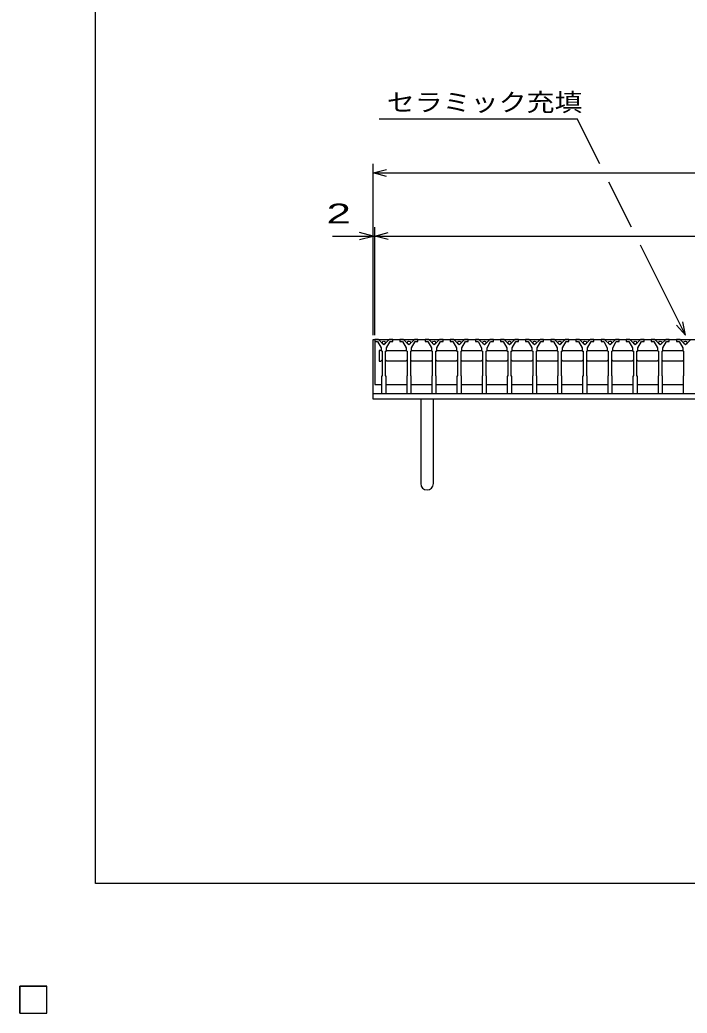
# Model space of a CAD drawing. Units: millimetres, scale not verified. Extents: x -1820 to 1724, y -1285 to 1059.
# Drawn here: x -1820 to -1079, y -1285 to -182 of the extents above; entities that cross this region are included whole.
import ezdxf
from ezdxf.enums import TextEntityAlignment as Align

# ---------------------------------------------------------------- set-up
doc = ezdxf.new("R2010")
doc.units = ezdxf.units.MM
doc.header["$LTSCALE"] = 10
for name, color, linetype, lineweight in [('0_2', 150, 'Continuous', 25), ('16', 3, 'Continuous', 25), ('17', 3, 'Continuous', 25), ('19', 6, 'Continuous', 25), ('22', 2, 'Continuous', 25)]:
    doc.layers.add(name, color=color, linetype=linetype, lineweight=lineweight)
doc.styles.add('ベクトル', font='')
doc.styles.get('ベクトル').set_extended_font_data('ベクトル')

msp = doc.modelspace()

# ---------------------------------------------------------------- linework, layer by layer
at = {"layer": '0_2'}
for p, q in [((-1736, -1141), (-1736, 1059)), ((1724, -1141), (-1736, -1141))]:
    msp.add_line(p, q, dxfattribs=at)
at = {"layer": '16'}
for p, q in [((-1426, -537), (-1426, -539)), ((-1422, -537), (-1426, -537)), ((-1426, -537), (-430, -537)), ((-1426, -537), (-1426, -587)), ((-1426, -539), (-1423, -539)), ((-1423, -539), (-1419, -546)), ((-1416, -543), (-1422, -537)), ((-1410, -537), (-1416, -543)), ((-1413, -546), (-1409, -539)), ((-1406, -537), (-1410, -537)), ((-1409, -539), (-1406, -539)), ((-1406, -539), (-1406, -537)), ((-1398.1, -537), (-1398.1, -539)), ((-1394.1, -537), (-1398.1, -537)), ((-1398.1, -539), (-1395.1, -539)), ((-1395.1, -539), (-1391.1, -546)), ((-1388.1, -543), (-1394.1, -537)), ((-1382.1, -537), (-1388.1, -543)), ((-1385.1, -546), (-1381.1, -539)), ((-1378.1, -537), (-1382.1, -537)), ((-1381.1, -539), (-1378.1, -539)), ((-1378.1, -539), (-1378.1, -537)), ((-1370.2, -537), (-1370.2, -539)), ((-1366.2, -537), (-1370.2, -537)), ((-1370.2, -539), (-1367.2, -539)), ((-1367.2, -539), (-1363.2, -546)), ((-1360.2, -543), (-1366.2, -537)), ((-1354.2, -537), (-1360.2, -543)), ((-1357.2, -546), (-1353.2, -539)), ((-1350.2, -537), (-1354.2, -537)), ((-1353.2, -539), (-1350.2, -539)), ((-1350.2, -539), (-1350.2, -537)), ((-1342.3, -537), (-1342.3, -539)), ((-1338.3, -537), (-1342.3, -537)), ((-1342.3, -539), (-1339.3, -539)), ((-1339.3, -539), (-1335.3, -546)), ((-1332.3, -543), (-1338.3, -537)), ((-1326.3, -537), (-1332.3, -543)), ((-1329.3, -546), (-1325.3, -539)), ((-1322.3, -537), (-1326.3, -537)), ((-1325.3, -539), (-1322.3, -539)), ((-1322.3, -539), (-1322.3, -537)), ((-1314.4, -537), (-1314.4, -539)), ((-1310.4, -537), (-1314.4, -537)), ((-1314.4, -539), (-1311.4, -539)), ((-1311.4, -539), (-1307.4, -546)), ((-1304.4, -543), (-1310.4, -537)), ((-1298.4, -537), (-1304.4, -543)), ((-1301.4, -546), (-1297.4, -539)), ((-1294.4, -537), (-1298.4, -537)), ((-1297.4, -539), (-1294.4, -539)), ((-1294.4, -539), (-1294.4, -537)), ((-1286.5, -537), (-1286.5, -539)), ((-1282.5, -537), (-1286.5, -537)), ((-1286.5, -539), (-1283.5, -539)), ((-1283.5, -539), (-1279.5, -546)), ((-1276.5, -543), (-1282.5, -537)), ((-1270.5, -537), (-1276.5, -543)), ((-1273.5, -546), (-1269.5, -539)), ((-1266.5, -537), (-1270.5, -537)), ((-1269.5, -539), (-1266.5, -539)), ((-1266.5, -539), (-1266.5, -537)), ((-1258.6, -537), (-1258.6, -539)), ((-1254.6, -537), (-1258.6, -537)), ((-1258.6, -539), (-1255.6, -539)), ((-1255.6, -539), (-1251.6, -546)), ((-1248.6, -543), (-1254.6, -537)), ((-1242.6, -537), (-1248.6, -543)), ((-1245.6, -546), (-1241.6, -539)), ((-1238.6, -537), (-1242.6, -537)), ((-1241.6, -539), (-1238.6, -539)), ((-1238.6, -539), (-1238.6, -537)), ((-1230.7, -537), (-1230.7, -539)), ((-1226.7, -537), (-1230.7, -537)), ((-1230.7, -539), (-1227.7, -539)), ((-1227.7, -539), (-1223.7, -546)), ((-1220.7, -543), (-1226.7, -537)), ((-1214.7, -537), (-1220.7, -543)), ((-1217.7, -546), (-1213.7, -539)), ((-1210.7, -537), (-1214.7, -537)), ((-1213.7, -539), (-1210.7, -539)), ((-1210.7, -539), (-1210.7, -537)), ((-1202.8, -537), (-1202.8, -539)), ((-1198.8, -537), (-1202.8, -537)), ((-1202.8, -539), (-1199.8, -539)), ((-1199.8, -539), (-1195.8, -546)), ((-1192.8, -543), (-1198.8, -537)), ((-1186.8, -537), (-1192.8, -543)), ((-1189.8, -546), (-1185.8, -539)), ((-1182.8, -537), (-1186.8, -537)), ((-1185.8, -539), (-1182.8, -539)), ((-1182.8, -539), (-1182.8, -537)), ((-1174.9, -537), (-1174.9, -539)), ((-1170.9, -537), (-1174.9, -537)), ((-1174.9, -539), (-1171.9, -539)), ((-1171.9, -539), (-1167.9, -546)), ((-1164.9, -543), (-1170.9, -537)), ((-1158.9, -537), (-1164.9, -543)), ((-1161.9, -546), (-1157.9, -539)), ((-1154.9, -537), (-1158.9, -537)), ((-1157.9, -539), (-1154.9, -539)), ((-1154.9, -539), (-1154.9, -537)), ((-1147, -537), (-1147, -539)), ((-1143, -537), (-1147, -537)), ((-1147, -539), (-1144, -539)), ((-1144, -539), (-1140, -546)), ((-1137, -543), (-1143, -537)), ((-1131, -537), (-1137, -543)), ((-1134, -546), (-1130, -539)), ((-1127, -537), (-1131, -537)), ((-1130, -539), (-1127, -539)), ((-1127, -539), (-1127, -537)), ((-1119.1, -537), (-1119.1, -539)), ((-1115.1, -537), (-1119.1, -537)), ((-1119.1, -539), (-1116.1, -539)), ((-1116.1, -539), (-1112.1, -546)), ((-1109.1, -543), (-1115.1, -537)), ((-1103.1, -537), (-1109.1, -543)), ((-1106.1, -546), (-1102.1, -539)), ((-1099.1, -537), (-1103.1, -537)), ((-1102.1, -539), (-1099.1, -539)), ((-1099.1, -539), (-1099.1, -537)), ((-1091.2, -537), (-1091.2, -539)), ((-1087.2, -537), (-1091.2, -537)), ((-1091.2, -539), (-1088.2, -539)), ((-1088.2, -539), (-1084.2, -546)), ((-1081.2, -543), (-1087.2, -537)), ((-1075.2, -537), (-1081.2, -543)), ((-1419, -546), (-1419, -549)), ((-1419, -549), (-1418, -550)), ((-1418, -550), (-1418, -577)), ((-1414, -550), (-1413, -549)), ((-1414, -577), (-1414, -550)), ((-1413.75, -550), (-1412.75, -549)), ((-1413, -549), (-1413, -546)), ((-1412.75, -549), (-1391.35, -549)), ((-1391.35, -549), (-1390.35, -550)), ((-1391.1, -546), (-1391.1, -549)), ((-1391.1, -549), (-1390.1, -550)), ((-1390.1, -550), (-1390.1, -577)), ((-1386.1, -550), (-1385.1, -549)), ((-1386.1, -577), (-1386.1, -550)), ((-1385.85, -550), (-1384.85, -549)), ((-1385.1, -549), (-1385.1, -546)), ((-1384.85, -549), (-1363.45, -549)), ((-1363.45, -549), (-1362.45, -550)), ((-1363.2, -546), (-1363.2, -549)), ((-1363.2, -549), (-1362.2, -550)), ((-1362.2, -550), (-1362.2, -577)), ((-1358.2, -550), (-1357.2, -549)), ((-1358.2, -577), (-1358.2, -550)), ((-1357.95, -550), (-1356.95, -549)), ((-1357.2, -549), (-1357.2, -546)), ((-1356.95, -549), (-1335.55, -549)), ((-1335.55, -549), (-1334.55, -550)), ((-1335.3, -546), (-1335.3, -549)), ((-1335.3, -549), (-1334.3, -550)), ((-1334.3, -550), (-1334.3, -577)), ((-1330.3, -550), (-1329.3, -549)), ((-1330.3, -577), (-1330.3, -550)), ((-1330.05, -550), (-1329.05, -549)), ((-1329.3, -549), (-1329.3, -546)), ((-1329.05, -549), (-1307.65, -549)), ((-1307.65, -549), (-1306.65, -550)), ((-1307.4, -546), (-1307.4, -549)), ((-1307.4, -549), (-1306.4, -550)), ((-1306.4, -550), (-1306.4, -577)), ((-1302.4, -550), (-1301.4, -549)), ((-1302.4, -577), (-1302.4, -550)), ((-1302.15, -550), (-1301.15, -549)), ((-1301.4, -549), (-1301.4, -546)), ((-1301.15, -549), (-1279.75, -549)), ((-1279.75, -549), (-1278.75, -550)), ((-1279.5, -546), (-1279.5, -549)), ((-1279.5, -549), (-1278.5, -550)), ((-1278.5, -550), (-1278.5, -577)), ((-1274.5, -550), (-1273.5, -549)), ((-1274.5, -577), (-1274.5, -550)), ((-1274.25, -550), (-1273.25, -549)), ((-1273.5, -549), (-1273.5, -546)), ((-1273.25, -549), (-1251.85, -549)), ((-1251.85, -549), (-1250.85, -550)), ((-1251.6, -546), (-1251.6, -549)), ((-1251.6, -549), (-1250.6, -550)), ((-1250.6, -550), (-1250.6, -577)), ((-1246.6, -550), (-1245.6, -549)), ((-1246.6, -577), (-1246.6, -550)), ((-1246.35, -550), (-1245.35, -549)), ((-1245.6, -549), (-1245.6, -546)), ((-1245.35, -549), (-1223.95, -549)), ((-1223.95, -549), (-1222.95, -550)), ((-1223.7, -546), (-1223.7, -549)), ((-1223.7, -549), (-1222.7, -550)), ((-1222.7, -550), (-1222.7, -577)), ((-1218.7, -550), (-1217.7, -549)), ((-1218.7, -577), (-1218.7, -550)), ((-1218.45, -550), (-1217.45, -549)), ((-1217.7, -549), (-1217.7, -546)), ((-1217.45, -549), (-1196.05, -549)), ((-1196.05, -549), (-1195.05, -550)), ((-1195.8, -546), (-1195.8, -549)), ((-1195.8, -549), (-1194.8, -550)), ((-1194.8, -550), (-1194.8, -577)), ((-1190.8, -550), (-1189.8, -549)), ((-1190.8, -577), (-1190.8, -550)), ((-1190.55, -550), (-1189.55, -549)), ((-1189.8, -549), (-1189.8, -546)), ((-1189.55, -549), (-1168.15, -549)), ((-1168.15, -549), (-1167.15, -550)), ((-1167.9, -546), (-1167.9, -549)), ((-1167.9, -549), (-1166.9, -550)), ((-1166.9, -550), (-1166.9, -577)), ((-1162.9, -550), (-1161.9, -549)), ((-1162.9, -577), (-1162.9, -550)), ((-1162.65, -550), (-1161.65, -549)), ((-1161.9, -549), (-1161.9, -546)), ((-1161.65, -549), (-1140.25, -549)), ((-1140.25, -549), (-1139.25, -550)), ((-1140, -546), (-1140, -549)), ((-1140, -549), (-1139, -550)), ((-1139, -550), (-1139, -577)), ((-1135, -550), (-1134, -549)), ((-1135, -577), (-1135, -550)), ((-1134.75, -550), (-1133.75, -549)), ((-1134, -549), (-1134, -546)), ((-1133.75, -549), (-1112.35, -549)), ((-1112.35, -549), (-1111.35, -550)), ((-1112.1, -546), (-1112.1, -549)), ((-1112.1, -549), (-1111.1, -550)), ((-1111.1, -550), (-1111.1, -577)), ((-1107.1, -550), (-1106.1, -549)), ((-1107.1, -577), (-1107.1, -550)), ((-1106.85, -550), (-1105.85, -549)), ((-1106.1, -549), (-1106.1, -546)), ((-1105.85, -549), (-1084.45, -549)), ((-1084.45, -549), (-1083.45, -550)), ((-1084.2, -546), (-1084.2, -549)), ((-1084.2, -549), (-1083.2, -550)), ((-1083.2, -550), (-1083.2, -577)), ((-1412.75, -561), (-1413.75, -560)), ((-1391.35, -561), (-1412.75, -561)), ((-1390.35, -560), (-1391.35, -561)), ((-1384.85, -561), (-1385.85, -560)), ((-1363.45, -561), (-1384.85, -561)), ((-1362.45, -560), (-1363.45, -561)), ((-1356.95, -561), (-1357.95, -560)), ((-1335.55, -561), (-1356.95, -561)), ((-1334.55, -560), (-1335.55, -561)), ((-1329.05, -561), (-1330.05, -560)), ((-1307.65, -561), (-1329.05, -561)), ((-1306.65, -560), (-1307.65, -561)), ((-1301.15, -561), (-1302.15, -560)), ((-1279.75, -561), (-1301.15, -561)), ((-1278.75, -560), (-1279.75, -561)), ((-1273.25, -561), (-1274.25, -560)), ((-1251.85, -561), (-1273.25, -561)), ((-1250.85, -560), (-1251.85, -561)), ((-1245.35, -561), (-1246.35, -560)), ((-1223.95, -561), (-1245.35, -561)), ((-1222.95, -560), (-1223.95, -561)), ((-1217.45, -561), (-1218.45, -560)), ((-1196.05, -561), (-1217.45, -561)), ((-1195.05, -560), (-1196.05, -561)), ((-1189.55, -561), (-1190.55, -560)), ((-1168.15, -561), (-1189.55, -561)), ((-1167.15, -560), (-1168.15, -561)), ((-1161.65, -561), (-1162.65, -560)), ((-1140.25, -561), (-1161.65, -561)), ((-1139.25, -560), (-1140.25, -561)), ((-1133.75, -561), (-1134.75, -560)), ((-1112.35, -561), (-1133.75, -561)), ((-1111.35, -560), (-1112.35, -561)), ((-1105.85, -561), (-1106.85, -560)), ((-1084.45, -561), (-1105.85, -561)), ((-1083.45, -560), (-1084.45, -561)), ((-1418, -577), (-1418.5, -578)), ((-1418.5, -578), (-1418.5, -597)), ((-1413.5, -578), (-1414, -577)), ((-1413.5, -597), (-1413.5, -578)), ((-1390.1, -577), (-1390.6, -578)), ((-1390.6, -578), (-1390.6, -597)), ((-1385.6, -578), (-1386.1, -577)), ((-1385.6, -597), (-1385.6, -578)), ((-1362.2, -577), (-1362.7, -578)), ((-1362.7, -578), (-1362.7, -597)), ((-1357.7, -578), (-1358.2, -577)), ((-1357.7, -597), (-1357.7, -578)), ((-1334.3, -577), (-1334.8, -578)), ((-1334.8, -578), (-1334.8, -597)), ((-1329.8, -578), (-1330.3, -577)), ((-1329.8, -597), (-1329.8, -578)), ((-1306.4, -577), (-1306.9, -578)), ((-1306.9, -578), (-1306.9, -597)), ((-1301.9, -578), (-1302.4, -577)), ((-1301.9, -597), (-1301.9, -578)), ((-1278.5, -577), (-1279, -578)), ((-1279, -578), (-1279, -597)), ((-1274, -578), (-1274.5, -577)), ((-1274, -597), (-1274, -578)), ((-1250.6, -577), (-1251.1, -578)), ((-1251.1, -578), (-1251.1, -597)), ((-1246.1, -578), (-1246.6, -577)), ((-1246.1, -597), (-1246.1, -578)), ((-1222.7, -577), (-1223.2, -578)), ((-1223.2, -578), (-1223.2, -597)), ((-1218.2, -578), (-1218.7, -577)), ((-1218.2, -597), (-1218.2, -578)), ((-1194.8, -577), (-1195.3, -578)), ((-1195.3, -578), (-1195.3, -597)), ((-1190.3, -578), (-1190.8, -577)), ((-1190.3, -597), (-1190.3, -578)), ((-1166.9, -577), (-1167.4, -578)), ((-1167.4, -578), (-1167.4, -597)), ((-1162.4, -578), (-1162.9, -577)), ((-1162.4, -597), (-1162.4, -578)), ((-1139, -577), (-1139.5, -578)), ((-1139.5, -578), (-1139.5, -597)), ((-1134.5, -578), (-1135, -577)), ((-1134.5, -597), (-1134.5, -578)), ((-1111.1, -577), (-1111.6, -578)), ((-1111.6, -578), (-1111.6, -597)), ((-1106.6, -578), (-1107.1, -577)), ((-1106.6, -597), (-1106.6, -578)), ((-1083.2, -577), (-1083.7, -578)), ((-1083.7, -578), (-1083.7, -597)), ((-1426, -587), (-1418.5, -587)), ((-1413.5, -587), (-1390.6, -587)), ((-1385.6, -587), (-1362.7, -587)), ((-1357.7, -587), (-1334.8, -587)), ((-1329.8, -587), (-1306.9, -587)), ((-1301.9, -587), (-1279, -587)), ((-1274, -587), (-1251.1, -587)), ((-1246.1, -587), (-1223.2, -587)), ((-1218.2, -587), (-1195.3, -587)), ((-1190.3, -587), (-1167.4, -587)), ((-1162.4, -587), (-1139.5, -587)), ((-1134.5, -587), (-1111.6, -587)), ((-1106.6, -587), (-1083.7, -587)), ((-1418.5, -597), (-1413.5, -597)), ((-1390.6, -597), (-1385.6, -597)), ((-1362.7, -597), (-1357.7, -597)), ((-1334.8, -597), (-1329.8, -597)), ((-1306.9, -597), (-1301.9, -597)), ((-1279, -597), (-1274, -597)), ((-1251.1, -597), (-1246.1, -597)), ((-1223.2, -597), (-1218.2, -597)), ((-1195.3, -597), (-1190.3, -597)), ((-1167.4, -597), (-1162.4, -597)), ((-1139.5, -597), (-1134.5, -597)), ((-1111.6, -597), (-1106.6, -597)), ((-1083.7, -597), (-1078.7, -597)), ((-1820, -1255), (-1790, -1255)), ((-1820, -1285), (-1820, -1255)), ((-1820, -1255), (-1790, -1255)), ((-1820, -1285), (-1820, -1255)), ((-1820, -1255), (-1790, -1255)), ((-1820, -1285), (-1820, -1255)), ((-1820, -1255), (-1790, -1255)), ((-1820, -1285), (-1820, -1255)), ((-1820, -1255), (-1790, -1255)), ((-1820, -1285), (-1820, -1255)), ((-1790, -1285), (-1790, -1255)), ((-1790, -1285), (-1790, -1255)), ((-1790, -1285), (-1790, -1255)), ((-1790, -1285), (-1790, -1255)), ((-1790, -1285), (-1790, -1255)), ((-1820, -1285), (-1790, -1285)), ((-1820, -1285), (-1790, -1285)), ((-1820, -1285), (-1790, -1285)), ((-1820, -1285), (-1790, -1285)), ((-1820, -1285), (-1790, -1285))]:
    msp.add_line(p, q, dxfattribs=at)
for centre in [(-1416, -540.5), (-1388.1, -540.5), (-1360.2, -540.5), (-1332.3, -540.5), (-1304.4, -540.5), (-1276.5, -540.5), (-1248.6, -540.5), (-1220.7, -540.5), (-1192.8, -540.5), (-1164.9, -540.5), (-1137, -540.5), (-1109.1, -540.5), (-1081.2, -540.5)]:
    msp.add_circle(centre, 1.8, dxfattribs=at)
at = {"layer": '17'}
for p, q in [((-1419.25, -549), (-1421.25, -549)), ((-1421.25, -549), (-1421.25, -561)), ((-1418.25, -550), (-1419.25, -549)), ((-1421.25, -561), (-1419.25, -561)), ((-1419.25, -561), (-1418.25, -560))]:
    msp.add_line(p, q, dxfattribs=at)
at = {"layer": '19'}
for p, q in [((-1428, -597), (-1428, -537)), ((-1428, -537), (-1426, -537)), ((-1428, -597), (-428, -597)), ((-1428, -603), (-1428, -597)), ((-428, -603), (-1428, -603)), ((-1375, -603), (-1375, -697)), ((-1361, -697), (-1361, -603))]:
    msp.add_line(p, q, dxfattribs=at)
msp.add_arc((-1368, -697), 7, 180, 0, dxfattribs=at)
at = {"layer": '22', "color": 4}
for p, q in [((-1421.2, -292), (-1201.2, -292)), ((-1176.2, -342), (-1201.2, -292)), ((-1428, -532), (-1428, -342)), ((-1428, -352), (-1413, -348)), ((-1413, -356), (-1428, -352)), ((-1428, -352), (-428, -352)), ((-1141.2, -412), (-1166.2, -362)), ((-1428, -422), (-1443, -418)), ((-1428, -532), (-1428, -412)), ((-1426, -532), (-1426, -412)), ((-1426, -422), (-1411, -418)), ((-1473, -422), (-1428, -422)), ((-1443, -426), (-1428, -422)), ((-1428, -422), (-1426, -422)), ((-1411, -426), (-1426, -422)), ((-1426, -422), (-430, -422)), ((-1081.2, -532), (-1131.2, -432)), ((-1081.2, -532), (-1084.2, -517.4)), ((-1081.2, -532), (-1091.2, -521)), ((-1790, -1255), (-1820, -1255)), ((-1820, -1255), (-1820, -1285)), ((-1790, -1255), (-1820, -1255)), ((-1820, -1255), (-1820, -1285)), ((-1790, -1255), (-1820, -1255)), ((-1820, -1255), (-1820, -1285)), ((-1790, -1285), (-1790, -1255)), ((-1790, -1285), (-1790, -1255)), ((-1790, -1285), (-1790, -1255)), ((-1820, -1285), (-1790, -1285)), ((-1820, -1285), (-1790, -1285)), ((-1820, -1285), (-1790, -1285))]:
    msp.add_line(p, q, dxfattribs=at)
at = {"layer": '22'}
for p, q in [((-1790, -1255), (-1820, -1255)), ((-1820, -1255), (-1820, -1285)), ((-1790, -1255), (-1820, -1255)), ((-1820, -1255), (-1820, -1285)), ((-1790, -1255), (-1820, -1255)), ((-1820, -1255), (-1820, -1285)), ((-1790, -1285), (-1790, -1255)), ((-1790, -1285), (-1790, -1255)), ((-1790, -1285), (-1790, -1255)), ((-1820, -1285), (-1790, -1285)), ((-1820, -1285), (-1790, -1285)), ((-1820, -1285), (-1790, -1285))]:
    msp.add_line(p, q, dxfattribs=at)

# ---------------------------------------------------------------- texts
at = {"layer": '22', "style": 'ベクトル'}
for s, height, width, p in [('セラミック充填', 19.79, 1.15, (-1412.7, -273.5)), (' 2 ', 21.99, 1.65, (-1493, -397))]:
    msp.add_text(s, height=height, dxfattribs=dict(at, width=width)).set_placement(p, align=Align.MIDDLE_LEFT)

doc.saveas('drawing.dxf')
